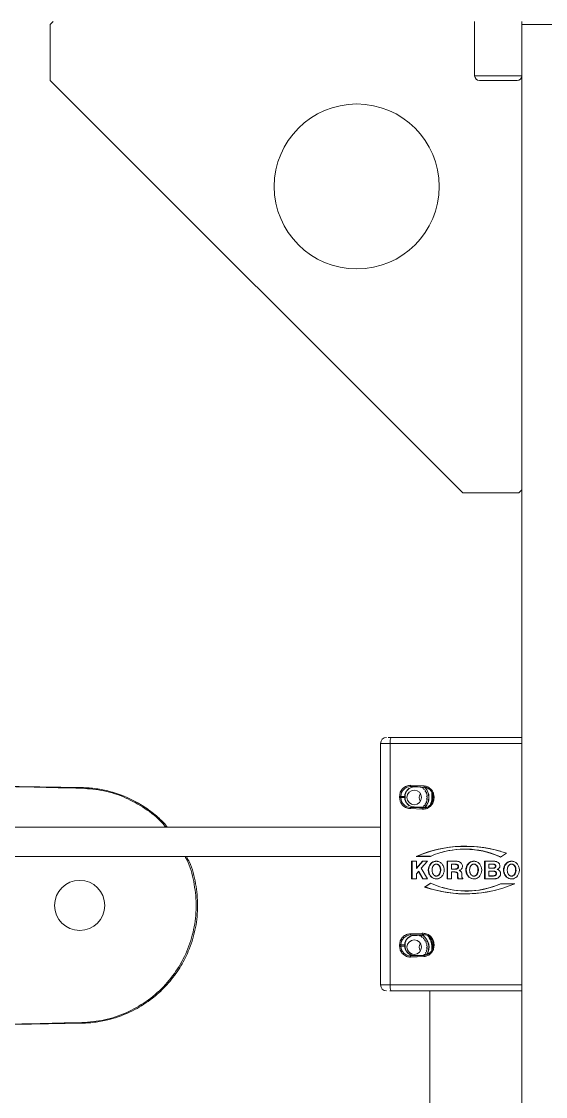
# Model space of a CAD drawing. Header units: millimetres. Extents: x 169 to 14583, y -399 to 10804.
# Drawn here: x 3313.4 to 3402.3, y 2017.5 to 2200 of the extents above; entities that cross this region are included whole.
import ezdxf

# ---------------------------------------------------------------- set-up
doc = ezdxf.new("R2010")
doc.units = ezdxf.units.MM
doc.header["$LTSCALE"] = 35

msp = doc.modelspace()

# ---------------------------------------------------------------- linework, layer by layer
at = {"color": 7, "linetype": 'Continuous', "lineweight": 18}
for p, q in [((3318.772, 2199.959), (3318.272, 2199.459)), ((3318.272, 2199.459), (3318.272, 2189.959)), ((3390.272, 2199.959), (3390.272, 2190.759)), ((3398.272, 2199.459), (3398.272, 2199.959)), ((3398.272, 2199.459), (3398.272, 1879.779)), ((3418.272, 2199.459), (3398.272, 2199.459)), ((3318.272, 2189.959), (3388.272, 2119.959)), ((3390.272, 2190.759), (3394.272, 2190.759)), ((3394.272, 2189.959), (3391.072, 2189.959)), ((3394.272, 2190.759), (3398.272, 2190.759)), ((3397.472, 2189.959), (3394.272, 2189.959)), ((3388.272, 2119.959), (3397.772, 2119.959)), ((3397.772, 2119.959), (3398.272, 2120.459)), ((3398.272, 2078.459), (3376.128, 2078.459)), ((3374.316, 2077.459), (3374.316, 2036.459)), ((3375.941, 2077.459), (3374.316, 2077.459)), ((3375.941, 2036.459), (3375.941, 2077.459)), ((3375.941, 2077.459), (3398.272, 2077.459)), ((3296.573, 2070.428), (3323.621, 2069.956)), ((3381.697, 2070.237), (3379.379, 2070.34)), ((3379.415, 2070.14), (3379.997, 2070.059)), ((3381.356, 2069.899), (3381.355, 2069.899)), ((3381.645, 2069.605), (3381.643, 2069.605)), ((3381.645, 2069.605), (3381.689, 2069.609)), ((3381.717, 2070.038), (3381.8, 2070.028)), ((3381.717, 2070.038), (3381.881, 2070.015)), ((3381.872, 2069.259), (3381.87, 2069.259)), ((3381.872, 2069.259), (3381.87, 2069.259)), ((3382.874, 2069.399), (3382.898, 2069.367)), ((3383.017, 2068.259), (3383.017, 2069.134)), ((3383.115, 2068.913), (3383.115, 2068.259)), ((3377.531, 2068.459), (3377.531, 2068.259)), ((3377.764, 2068.459), (3377.531, 2068.459)), ((3377.764, 2068.259), (3377.531, 2068.259)), ((3378.425, 2068.459), (3377.764, 2068.459)), ((3377.764, 2068.259), (3377.764, 2068.459)), ((3377.764, 2068.259), (3378.425, 2068.259)), ((3378.425, 2068.459), (3378.425, 2068.259)), ((3378.463, 2068.459), (3378.425, 2068.459)), ((3378.463, 2068.259), (3378.425, 2068.259)), ((3378.463, 2068.259), (3378.463, 2068.459)), ((3381.87, 2067.259), (3381.872, 2067.259)), ((3381.872, 2067.259), (3381.87, 2067.259)), ((3383.115, 2068.259), (3383.017, 2068.259)), ((3383.215, 2068.216), (3383.198, 2068.017)), ((3383.36, 2068), (3383.377, 2068.199)), ((3383.377, 2068.199), (3383.384, 2068.363)), ((3379.379, 2066.378), (3381.358, 2066.29)), ((3379.997, 2066.659), (3379.415, 2066.578)), ((3380.035, 2066.659), (3379.997, 2066.659)), ((3381.412, 2066.489), (3382.001, 2066.57)), ((3381.645, 2066.913), (3381.643, 2066.913)), ((3381.689, 2066.909), (3381.645, 2066.913)), ((3382.073, 2066.567), (3382.038, 2066.57)), ((3374.316, 2063.234), (3287.917, 2063.234)), ((3287.917, 2058.234), (3374.316, 2058.234)), ((3380.368, 2058.275), (3380.501, 2058.291)), ((3380.368, 2058.275), (3382.759, 2058.275)), ((3380.501, 2058.291), (3382.794, 2058.291)), ((3384.6, 2058.941), (3384.548, 2058.926)), ((3394.652, 2058.156), (3395.646, 2058.827)), ((3380.379, 2057.475), (3379.571, 2057.475)), ((3379.571, 2057.475), (3379.571, 2054.441)), ((3379.571, 2057.475), (3379.643, 2057.459)), ((3379.643, 2057.459), (3379.643, 2054.457)), ((3380.379, 2057.459), (3379.643, 2057.459)), ((3381.439, 2057.475), (3380.379, 2056.261)), ((3380.379, 2056.261), (3380.379, 2057.475)), ((3380.379, 2056.261), (3380.419, 2056.219)), ((3381.502, 2057.459), (3380.419, 2056.219)), ((3381.206, 2056.284), (3382.246, 2057.475)), ((3382.273, 2054.441), (3381.206, 2056.284)), ((3382.246, 2057.475), (3381.439, 2057.475)), ((3381.439, 2057.475), (3381.502, 2057.459)), ((3382.232, 2057.459), (3381.502, 2057.459)), ((3383.649, 2056.958), (3383.597, 2056.943)), ((3387.084, 2057.462), (3385.591, 2057.462)), ((3385.591, 2057.462), (3385.591, 2054.446)), ((3385.591, 2057.462), (3385.662, 2057.446)), ((3387.14, 2057.446), (3385.662, 2057.446)), ((3385.662, 2057.446), (3385.662, 2054.461)), ((3386.375, 2056.953), (3386.334, 2056.938)), ((3386.334, 2056.938), (3386.334, 2056.129)), ((3386.938, 2056.938), (3386.334, 2056.938)), ((3386.334, 2056.129), (3386.876, 2056.129)), ((3386.334, 2056.129), (3386.375, 2056.114)), ((3386.994, 2056.953), (3386.375, 2056.953)), ((3386.375, 2056.114), (3386.933, 2056.114)), ((3386.876, 2056.129), (3386.933, 2056.114)), ((3386.994, 2056.953), (3386.938, 2056.938)), ((3387.084, 2057.462), (3387.14, 2057.446)), ((3387.312, 2056.224), (3387.377, 2056.212)), ((3387.36, 2056.804), (3387.427, 2056.815)), ((3387.454, 2056.545), (3387.526, 2056.545)), ((3390.026, 2056.957), (3389.974, 2056.942)), ((3393.442, 2057.462), (3391.961, 2057.462)), ((3391.961, 2057.462), (3391.961, 2054.444)), ((3391.961, 2057.462), (3392.032, 2057.446)), ((3393.498, 2057.446), (3392.032, 2057.446)), ((3392.032, 2057.446), (3392.032, 2054.46)), ((3392.688, 2056.938), (3392.728, 2056.953)), ((3393.264, 2056.938), (3392.688, 2056.938)), ((3392.688, 2056.938), (3392.688, 2056.275)), ((3392.688, 2056.275), (3393.288, 2056.275)), ((3392.728, 2056.26), (3392.688, 2056.275)), ((3393.32, 2056.953), (3392.728, 2056.953)), ((3392.728, 2056.26), (3393.344, 2056.26)), ((3393.32, 2056.953), (3393.264, 2056.938)), ((3393.288, 2056.275), (3393.344, 2056.26)), ((3393.442, 2057.462), (3393.498, 2057.446)), ((3393.658, 2056.356), (3393.721, 2056.342)), ((3393.667, 2056.869), (3393.73, 2056.883)), ((3393.814, 2056.608), (3393.886, 2056.608)), ((3394.102, 2056.061), (3394.102, 2056.065)), ((3396.41, 2056.958), (3396.359, 2056.943)), ((3379.571, 2054.441), (3379.643, 2054.457)), ((3379.571, 2054.441), (3380.379, 2054.441)), ((3380.379, 2054.457), (3379.643, 2054.457)), ((3380.379, 2055.337), (3380.72, 2055.728)), ((3380.379, 2054.441), (3380.379, 2055.337)), ((3380.72, 2055.728), (3380.779, 2055.755)), ((3380.72, 2055.728), (3381.466, 2054.441)), ((3381.531, 2054.457), (3380.779, 2055.755)), ((3381.531, 2054.457), (3381.466, 2054.441)), ((3381.466, 2054.441), (3382.273, 2054.441)), ((3381.531, 2054.457), (3382.264, 2054.457)), ((3383.597, 2054.962), (3383.649, 2054.947)), ((3383.804, 2054.923), (3383.649, 2054.95)), ((3385.591, 2054.446), (3385.662, 2054.461)), ((3385.591, 2054.446), (3386.334, 2054.446)), ((3386.334, 2054.461), (3385.662, 2054.461)), ((3386.334, 2055.63), (3386.375, 2055.646)), ((3386.334, 2054.446), (3386.334, 2055.63)), ((3386.334, 2055.63), (3386.777, 2055.63)), ((3386.833, 2055.646), (3386.375, 2055.646)), ((3386.777, 2055.63), (3386.833, 2055.646)), ((3387.274, 2055.499), (3387.342, 2055.51)), ((3387.36, 2055.055), (3387.431, 2055.055)), ((3387.378, 2054.689), (3387.45, 2054.691)), ((3387.435, 2054.446), (3388.278, 2054.446)), ((3388.278, 2054.461), (3387.502, 2054.461)), ((3387.656, 2055.893), (3387.652, 2055.892)), ((3388.278, 2054.446), (3388.278, 2054.523)), ((3389.974, 2054.962), (3390.026, 2054.947)), ((3390.181, 2054.923), (3390.026, 2054.95)), ((3391.961, 2054.444), (3392.032, 2054.46)), ((3391.961, 2054.444), (3393.214, 2054.444)), ((3393.27, 2054.46), (3392.032, 2054.46)), ((3392.728, 2055.784), (3392.688, 2055.768)), ((3392.688, 2055.768), (3392.688, 2054.96)), ((3393.368, 2055.768), (3392.688, 2055.768)), ((3392.688, 2054.96), (3393.325, 2054.96)), ((3392.688, 2054.96), (3392.728, 2054.944)), ((3393.425, 2055.784), (3392.728, 2055.784)), ((3392.728, 2054.944), (3393.382, 2054.944)), ((3393.27, 2054.46), (3393.214, 2054.444)), ((3393.325, 2054.96), (3393.382, 2054.944)), ((3393.425, 2055.784), (3393.368, 2055.768)), ((3393.735, 2055.688), (3393.799, 2055.701)), ((3393.754, 2055.067), (3393.82, 2055.054)), ((3393.907, 2055.408), (3393.979, 2055.408)), ((3396.359, 2054.962), (3396.41, 2054.947)), ((3396.565, 2054.923), (3396.411, 2054.95)), ((3382.78, 2053.751), (3381.787, 2053.078)), ((3381.787, 2053.078), (3381.878, 2053.083)), ((3382.83, 2053.728), (3381.878, 2053.083)), ((3384.825, 2052.985), (3384.877, 2052.969)), ((3397.064, 2053.641), (3394.674, 2053.639)), ((3394.733, 2053.624), (3394.674, 2053.639)), ((3397.027, 2053.625), (3394.733, 2053.624)), ((3381.358, 2045.228), (3379.379, 2045.14)), ((3377.531, 2043.259), (3377.531, 2043.059)), ((3377.531, 2043.259), (3377.764, 2043.259)), ((3378.425, 2043.259), (3377.764, 2043.259)), ((3377.764, 2043.059), (3377.764, 2043.259)), ((3378.425, 2043.259), (3378.425, 2043.059)), ((3378.463, 2043.259), (3378.425, 2043.259)), ((3378.463, 2043.059), (3378.463, 2043.259)), ((3379.415, 2044.94), (3379.997, 2044.859)), ((3380.035, 2044.859), (3379.997, 2044.859)), ((3380.919, 2044.78), (3380.917, 2044.78)), ((3381.27, 2044.567), (3381.268, 2044.567)), ((3382.001, 2044.948), (3381.412, 2045.029)), ((3381.574, 2044.289), (3381.572, 2044.289)), ((3381.574, 2044.289), (3381.628, 2044.296)), ((3381.818, 2043.956), (3381.816, 2043.956)), ((3381.818, 2043.956), (3381.83, 2043.956)), ((3382.038, 2044.948), (3382.073, 2044.951)), ((3383.198, 2043.501), (3383.215, 2043.302)), ((3383.377, 2043.319), (3383.36, 2043.518)), ((3383.384, 2043.155), (3383.377, 2043.319)), ((3377.764, 2043.059), (3377.531, 2043.059)), ((3377.764, 2043.059), (3378.425, 2043.059)), ((3378.463, 2043.059), (3378.425, 2043.059)), ((3379.415, 2041.378), (3379.997, 2041.459)), ((3381.712, 2041.601), (3381.711, 2041.601)), ((3381.744, 2041.599), (3381.712, 2041.601)), ((3381.717, 2041.48), (3381.881, 2041.503)), ((3383.017, 2042.859), (3383.017, 2042.384)), ((3383.115, 2042.859), (3383.017, 2042.859)), ((3383.115, 2042.859), (3383.115, 2042.605)), ((3379.379, 2041.178), (3381.697, 2041.281)), ((3374.316, 2036.459), (3375.941, 2036.459)), ((3398.272, 2036.459), (3375.941, 2036.459)), ((3375.877, 2035.459), (3376.128, 2035.459)), ((3398.272, 2035.459), (3376.128, 2035.459)), ((3382.672, 2035.459), (3382.672, 1962.823)), ((3323.621, 2029.962), (3296.573, 2029.49))]:
    msp.add_line(p, q, dxfattribs=at)
at = {"color": 7, "linetype": 'Continuous', "lineweight": 18, "flags": 128}
for points in [[(3381.344, 2070.024), (3381.358, 2069.965), (3381.355, 2069.899)], [(3381.356, 2069.899), (3381.419, 2069.915), (3381.441, 2069.916)], [(3383.115, 2068.259), (3383.057, 2067.654), (3382.958, 2067.276)], [(3383.218, 2068.217), (3383.216, 2068.216), (3383.22, 2068.215), (3383.233, 2068.213), (3383.251, 2068.211), (3383.276, 2068.209), (3383.306, 2068.206), (3383.34, 2068.202), (3383.377, 2068.199)], [(3380.891, 2044.875), (3380.904, 2044.844), (3380.917, 2044.78)], [(3381.27, 2044.567), (3381.332, 2044.586), (3381.365, 2044.589)], [(3382.745, 2044.341), (3382.633, 2044.526), (3382.463, 2044.759)], [(3381.711, 2041.601), (3381.73, 2041.538), (3381.732, 2041.517)]]:
    msp.add_lwpolyline(points, dxfattribs=at)
at = {"color": 7, "linetype": 'Continuous', "lineweight": 18}
for centre, radius in [((3370.272, 2171.959), 14), ((3380.029, 2068.273), 1.236), ((3323.272, 2049.959), 4.25), ((3380.029, 2042.873), 1.236)]:
    msp.add_circle(centre, radius, dxfattribs=at)
for centre, radius, start, end in [((3391.072, 2190.759), 0.8, 180, 270), ((3397.472, 2190.759), 0.8, 270, 0), ((3375.316, 2077.459), 1, 90, 180), ((3377.416, 2077.7), 1.495, 149.48992, 189.2883), ((3323.203, 2069.864), 0.429, 357.42316, 12.37532), ((3379.43, 2068.474), 1.667, 90.5163, 180.50716), ((3380.011, 2068.473), 1.586, 90.5163, 180.50716), ((3380.049, 2068.473), 1.586, 90.5163, 180.50716), ((3379.69, 2070.294), 0.314, 171.48456, 209.20077), ((3379.415, 2044.199), 25.941, 84.91014, 89.99986), ((3379.997, 2044.197), 25.862, 85.49421, 89.99989), ((3382.132, 2068.259), 1.268, 147.41858, 212.58142), ((3381.438, 2069.692), 0.223, 336.96316, 112.01337), ((3381.684, 2069.384), 0.224, 326.07422, 100.48343), ((3381.988, 2070.165), 0.299, 166.03698, 205.07298), ((3379.958, 2068.259), 2.531, 317.63981, 43.34247), ((3381.565, 2068.397), 1.648, 37.43979, 81.81919), ((3379.995, 2068.259), 2.531, 318.52925, 43.25117), ((3381.867, 2069.034), 0.225, 315.20634, 89.07449), ((3381.979, 2068.654), 0.226, 304.30185, 77.80968), ((3379.43, 2068.244), 1.667, 179.49284, 269.4837), ((3380.011, 2068.245), 1.586, 179.49284, 269.4837), ((3380.049, 2068.245), 1.586, 179.49284, 269.4837), ((3381.551, 2068.13), 1.647, 265.15245, 334.56644), ((3381.684, 2067.134), 0.224, 259.51657, 33.92578), ((3381.867, 2067.484), 0.225, 270.92551, 44.79366), ((3381.979, 2067.864), 0.226, 282.19032, 55.69815), ((3382.017, 2068.259), 0.226, 293.30924, 66.69076), ((3379.974, 2068.258), 3.043, 335.48122, 0.02329), ((3383.492, 2070.022), 2.026, 261.65715, 266.25933), ((3379.69, 2066.424), 0.314, 150.79923, 188.51544), ((3379.415, 2044.075), 22.503, 84.91014, 89.99986), ((3379.997, 2044.077), 22.582, 84.91014, 89.99986), ((3380.035, 2044.077), 22.582, 84.91014, 89.99986), ((3381.689, 2066.307), 0.332, 146.81293, 183.06012), ((3381.435, 2066.827), 0.226, 287.21785, 22.52156), ((3388.717, 2038.922), 21.077, 70.80723, 113.33535), ((3388.773, 2038.923), 21.06, 73.77489, 113.12849), ((3388.574, 2045.082), 14.418, 65.0635, 113.78712), ((3388.631, 2045.087), 14.429, 65.0931, 106.22308), ((3388.703, 2072.988), 21.077, 250.84374, 293.3718), ((3388.758, 2072.98), 21.053, 250.92392, 286.22873), ((3388.85, 2066.828), 14.418, 245.09997, 293.82362), ((3388.907, 2066.825), 14.43, 253.77952, 293.81301), ((3379.69, 2045.094), 0.314, 171.48456, 209.20077), ((3381.689, 2045.21), 0.332, 176.93988, 213.18707), ((3379.43, 2043.274), 1.667, 90.5163, 180.50716), ((3380.011, 2043.273), 1.586, 90.5163, 180.50716), ((3380.049, 2043.273), 1.586, 90.5163, 180.50716), ((3379.415, 2067.443), 22.503, 270.00014, 275.08986), ((3379.997, 2067.44), 22.582, 270.00014, 275.08986), ((3380.035, 2067.44), 22.582, 270.00014, 275.08986), ((3382.132, 2042.859), 1.268, 147.41858, 212.58142), ((3381.05, 2044.602), 0.221, 350.88033, 126.73443), ((3381.052, 2044.606), 0.218, 90.03032, 127.37429), ((3381.363, 2044.365), 0.223, 339.88639, 115.11273), ((3381.548, 2043.383), 1.651, 24.41438, 94.74233), ((3379.967, 2042.859), 2.524, 330.30638, 54.10524), ((3380.004, 2042.859), 2.524, 329.95721, 54.18721), ((3381.624, 2044.071), 0.224, 328.98214, 103.55683), ((3381.825, 2043.731), 0.225, 318.11434, 92.11242), ((3381.956, 2043.357), 0.226, 307.22508, 80.80798), ((3379.988, 2042.863), 3.029, 359.92134, 41.77), ((3379.982, 2042.863), 3.134, 359.93491, 36.8089), ((3383.492, 2041.496), 2.026, 93.74067, 98.34285), ((3383.225, 2043.277), 0.0266, 93.22647, 109.92671), ((3383.714, 2039.21), 4.122, 94.68939, 96.84424), ((3379.43, 2043.044), 1.667, 179.49284, 269.4837), ((3380.011, 2043.045), 1.586, 179.49284, 269.4837), ((3380.049, 2043.045), 1.586, 179.49284, 269.4837), ((3379.415, 2067.319), 25.941, 270.00014, 275.08986), ((3379.997, 2067.321), 25.862, 270.00011, 274.50579), ((3381.988, 2041.353), 0.299, 154.92702, 193.96302), ((3381.74, 2041.824), 0.225, 262.58121, 36.83217), ((3381.567, 2043.118), 1.645, 275.22819, 321.31801), ((3381.904, 2042.184), 0.226, 273.95301, 47.7043), ((3381.996, 2042.569), 0.226, 285.17806, 58.62775), ((3382.014, 2042.965), 0.226, 296.26044, 69.65111), ((3379.69, 2041.224), 0.314, 150.79923, 188.51544), ((3375.316, 2036.459), 1, 180, 270), ((3377.416, 2036.218), 1.495, 170.7117, 210.51008), ((3323.203, 2030.054), 0.429, 347.62468, 2.57684)]:
    msp.add_arc(centre, radius, start, end, dxfattribs=at)
for centre, major_axis, start_param, end_param in [((3285.965, 2068.613), (114.597, -2), 1.2361942, 1.3840797), ((3285.965, 2031.305), (-114.597, -2), 1.7575129, 1.9053984)]:
    msp.add_ellipse(centre, major_axis=major_axis, ratio=0.0174497, start_param=start_param, end_param=end_param, dxfattribs=at)
for points, knots in [([(3376.128, 2078.459), (3376.008, 2078.459), (3375.823, 2078.459), (3375.652, 2078.459), (3375.6, 2078.459), (3375.59, 2078.459)], [0, 0, 0, 0, 0.6002193, 0.9263634, 1, 1, 1, 1]), ([(3323.621, 2069.956), (3324.441, 2069.912), (3326.032, 2069.828), (3328.962, 2069.221), (3331.477, 2068.278), (3333.551, 2067.136), (3334.737, 2066.365), (3335.794, 2065.575), (3336.716, 2064.771), (3337.531, 2064.033), (3337.946, 2063.483), (3338.134, 2063.234)], [0, 0, 0, 0, 0.149333, 0.289703, 0.5431994, 0.6347049, 0.7204677, 0.8004873, 0.8747633, 0.9432952, 1, 1, 1, 1]), ([(3337.862, 2063.234), (3337.664, 2063.485), (3336.68, 2064.733), (3334.372, 2066.486), (3331.057, 2068.346), (3327.415, 2069.542), (3324.892, 2069.744), (3323.631, 2069.845)], [0, 0, 0, 0, 0.059303, 0.2951445, 0.5306108, 0.7654846, 1, 1, 1, 1]), ([(3379.379, 2070.34), (3379.147, 2070.315), (3378.788, 2070.276), (3378.357, 2070.042), (3378.063, 2069.799), (3377.824, 2069.499), (3377.594, 2069.061), (3377.556, 2068.696), (3377.531, 2068.459)], [0, 0, 0, 0, 0.23944295, 0.36963045, 0.49999992, 0.6301875, 0.76055705, 1, 1, 1, 1]), ([(3383.384, 2068.363), (3383.361, 2068.588), (3383.313, 2069.053), (3382.929, 2069.662), (3382.366, 2070.105), (3381.915, 2070.194), (3381.697, 2070.237)], [0, 0, 0, 0, 0.2412019, 0.5, 0.7587981, 1, 1, 1, 1]), ([(3382.068, 2069.967), (3382.242, 2069.896), (3382.552, 2069.769), (3382.764, 2069.508), (3382.856, 2069.393)], [0, 0, 0, 0, 0.5630307, 1, 1, 1, 1]), ([(3382.856, 2069.393), (3382.886, 2069.363), (3383.047, 2069.2), (3383.206, 2068.785), (3383.218, 2068.405), (3383.224, 2068.215)], [0, 0, 0, 0, 0.1007425, 0.5492794, 1, 1, 1, 1]), ([(3377.531, 2068.259), (3377.556, 2068.022), (3377.594, 2067.657), (3377.824, 2067.219), (3378.063, 2066.919), (3378.357, 2066.676), (3378.788, 2066.442), (3379.147, 2066.403), (3379.379, 2066.378)], [0, 0, 0, 0, 0.2394429, 0.3696305, 0.4999999, 0.6301875, 0.7605571, 1, 1, 1, 1]), ([(3381.358, 2066.29), (3381.592, 2066.294), (3381.953, 2066.301), (3382.402, 2066.496), (3382.715, 2066.712), (3382.979, 2066.989), (3383.246, 2067.406), (3383.315, 2067.766), (3383.36, 2068)], [0, 0, 0, 0, 0.23944295, 0.36963045, 0.49999992, 0.6301875, 0.76055705, 1, 1, 1, 1]), ([(3383.207, 2068.015), (3383.172, 2067.839), (3383.103, 2067.488), (3382.875, 2067.1), (3382.675, 2066.947), (3382.616, 2066.902)], [0, 0, 0, 0, 0.4132048, 0.8244081, 1, 1, 1, 1]), ([(3382.616, 2066.902), (3382.541, 2066.833), (3382.337, 2066.643), (3382.069, 2066.567), (3381.899, 2066.519)], [0, 0, 0, 0, 0.36411392, 1, 1, 1, 1]), ([(3341.397, 2058.234), (3341.561, 2057.929), (3342.33, 2056.499), (3343.011, 2053.672), (3343.397, 2049.924), (3343.027, 2046.153), (3342.17, 2043.216), (3341.221, 2041.09), (3340.465, 2039.7), (3339.592, 2038.361), (3338.604, 2037.082), (3337.205, 2035.546), (3335.14, 2033.749), (3332.087, 2031.865), (3328.934, 2030.69), (3326.019, 2030.089), (3324.437, 2030.005), (3323.621, 2029.962)], [0, 0, 0, 0, 0.0261666, 0.1229157, 0.2170556, 0.3111899, 0.4079615, 0.4474614, 0.4873851, 0.5277325, 0.5685037, 0.6096987, 0.685015, 0.7751489, 0.8800811, 0.9381853, 1, 1, 1, 1]), ([(3323.631, 2030.073), (3324.922, 2030.177), (3327.505, 2030.386), (3331.209, 2031.642), (3334.604, 2033.545), (3337.566, 2036.078), (3339.972, 2039.133), (3341.748, 2042.59), (3342.81, 2046.318), (3343.158, 2050.18), (3342.694, 2053.996), (3341.998, 2056.73), (3341.273, 2058.041), (3341.166, 2058.234)], [0, 0, 0, 0, 0.0987049, 0.1974119, 0.296093, 0.3947045, 0.493209, 0.5915779, 0.6897921, 0.7878289, 0.8855629, 0.9831574, 1, 1, 1, 1]), ([(3383.748, 2057.465), (3383.628, 2057.455), (3383.369, 2057.432), (3383.002, 2057.241), (3382.684, 2056.925), (3382.46, 2056.494), (3382.368, 2055.977), (3382.447, 2055.43), (3382.702, 2054.94), (3383.093, 2054.591), (3383.468, 2054.456), (3383.805, 2054.43), (3384.126, 2054.478), (3384.493, 2054.662), (3384.812, 2054.979), (3385.036, 2055.41), (3385.127, 2055.927), (3385.049, 2056.474), (3384.793, 2056.965), (3384.402, 2057.312), (3384.027, 2057.452), (3383.81, 2057.462), (3383.748, 2057.465)], [0, 0, 0, 0, 0.0403175, 0.0871001, 0.1358266, 0.1886335, 0.2462467, 0.3074118, 0.3688194, 0.4266382, 0.4789437, 0.5, 0.5403175, 0.5871001, 0.6358266, 0.6886335, 0.7462467, 0.8074118, 0.8688194, 0.9266382, 0.9789437, 1, 1, 1, 1]), ([(3383.804, 2057.45), (3383.684, 2057.439), (3383.427, 2057.416), (3383.064, 2057.225), (3382.75, 2056.912), (3382.529, 2056.485), (3382.44, 2055.973), (3382.519, 2055.431), (3382.773, 2054.946), (3383.162, 2054.602), (3383.531, 2054.472), (3383.859, 2054.444), (3384.03, 2054.481), (3384.143, 2054.506)], [0, 0, 0, 0, 0.0756368, 0.1622962, 0.252662, 0.3506889, 0.457716, 0.5713723, 0.6854242, 0.7926884, 0.8895978, 0.9275419, 1, 1, 1, 1]), ([(3383.748, 2054.939), (3383.733, 2054.939), (3383.689, 2054.94), (3383.632, 2054.951), (3383.563, 2054.972), (3383.496, 2055.002), (3383.422, 2055.049), (3383.366, 2055.096), (3383.315, 2055.147), (3383.267, 2055.202), (3383.226, 2055.262), (3383.196, 2055.313), (3383.168, 2055.364), (3383.143, 2055.417), (3383.121, 2055.471), (3383.106, 2055.513), (3383.08, 2055.597), (3383.029, 2055.822), (3383.031, 2056.076), (3383.073, 2056.277), (3383.088, 2056.332), (3383.1, 2056.371), (3383.112, 2056.409), (3383.13, 2056.455), (3383.149, 2056.5), (3383.17, 2056.543), (3383.2, 2056.601), (3383.234, 2056.655), (3383.282, 2056.72), (3383.336, 2056.781), (3383.396, 2056.835), (3383.461, 2056.881), (3383.518, 2056.913), (3383.589, 2056.941), (3383.646, 2056.957), (3383.704, 2056.964), (3383.763, 2056.967), (3383.837, 2056.96), (3383.923, 2056.937), (3384.004, 2056.9), (3384.067, 2056.859), (3384.125, 2056.813), (3384.179, 2056.761), (3384.236, 2056.692), (3384.278, 2056.629), (3384.308, 2056.578), (3384.329, 2056.538), (3384.348, 2056.497), (3384.365, 2056.456), (3384.381, 2056.414), (3384.41, 2056.328), (3384.465, 2056.102), (3384.466, 2055.84), (3384.423, 2055.63), (3384.403, 2055.555), (3384.385, 2055.5), (3384.365, 2055.446), (3384.345, 2055.402), (3384.325, 2055.359), (3384.302, 2055.316), (3384.262, 2055.25), (3384.217, 2055.188), (3384.165, 2055.131), (3384.11, 2055.078), (3384.05, 2055.033), (3383.985, 2054.996), (3383.922, 2054.968), (3383.843, 2054.944), (3383.78, 2054.941), (3383.748, 2054.939)], [0, 0, 0, 0, 0.0082171, 0.0243031, 0.0323243, 0.0484006, 0.0644698, 0.0805305, 0.0885485, 0.1046005, 0.1206487, 0.1286654, 0.1366819, 0.1527241, 0.1607403, 0.1687564, 0.1767724, 0.2089061, 0.2947675, 0.3125144, 0.3213836, 0.3258176, 0.3346869, 0.3435564, 0.3524259, 0.3612956, 0.3701655, 0.387922, 0.3967928, 0.4145574, 0.4323295, 0.4412028, 0.4589924, 0.4678678, 0.4837186, 0.4918401, 0.5000218, 0.5165035, 0.5329794, 0.5494478, 0.5659082, 0.5741216, 0.5905692, 0.6070112, 0.6234492, 0.6316604, 0.6398714, 0.6480823, 0.6562931, 0.6645038, 0.6727144, 0.7056335, 0.7913858, 0.8125116, 0.8230675, 0.8336236, 0.8441798, 0.8547363, 0.8600134, 0.8705704, 0.8811279, 0.9022762, 0.9128358, 0.9233963, 0.9441664, 0.9545284, 0.9648916, 0.982164, 1, 1, 1, 1]), ([(3383.651, 2056.952), (3383.666, 2056.958), (3383.714, 2056.98), (3383.828, 2056.985), (3383.984, 2056.96), (3384.169, 2056.857), (3384.355, 2056.657), (3384.505, 2056.319), (3384.554, 2055.884), (3384.469, 2055.47), (3384.297, 2055.172), (3384.11, 2055.005), (3383.941, 2054.932), (3383.84, 2054.926), (3383.804, 2054.923)], [0, 0, 0, 0, 0.0163914, 0.0541605, 0.1162712, 0.1786133, 0.2689256, 0.3922424, 0.5493971, 0.70746, 0.8144482, 0.895703, 0.9622309, 1, 1, 1, 1]), ([(3384.137, 2057.382), (3384.086, 2057.403), (3383.98, 2057.448), (3383.864, 2057.449), (3383.804, 2057.45)], [0, 0, 0, 0, 0.4751291, 1, 1, 1, 1]), ([(3387.312, 2056.224), (3387.257, 2056.198), (3387.162, 2056.151), (3387.011, 2056.133), (3386.922, 2056.13), (3386.876, 2056.129)], [0, 0, 0, 0, 0.4021051, 0.6989315, 1, 1, 1, 1]), ([(3386.933, 2056.114), (3386.992, 2056.115), (3387.097, 2056.118), (3387.25, 2056.144), (3387.334, 2056.189), (3387.377, 2056.212)], [0, 0, 0, 0, 0.3853555, 0.6858652, 1, 1, 1, 1]), ([(3386.938, 2056.938), (3386.991, 2056.936), (3387.11, 2056.931), (3387.26, 2056.888), (3387.335, 2056.825), (3387.36, 2056.804)], [0, 0, 0, 0, 0.3540099, 0.7905717, 1, 1, 1, 1]), ([(3387.427, 2056.815), (3387.389, 2056.845), (3387.299, 2056.916), (3387.142, 2056.948), (3387.035, 2056.952), (3386.994, 2056.953)], [0, 0, 0, 0, 0.3052267, 0.7317411, 1, 1, 1, 1]), ([(3388.003, 2057.136), (3387.93, 2057.2), (3387.761, 2057.35), (3387.431, 2057.447), (3387.194, 2057.457), (3387.084, 2057.462)], [0, 0, 0, 0, 0.2873174, 0.6678217, 1, 1, 1, 1]), ([(3387.635, 2057.363), (3387.58, 2057.384), (3387.422, 2057.445), (3387.251, 2057.446), (3387.14, 2057.446)], [0, 0, 0, 0, 0.3477168, 1, 1, 1, 1]), ([(3387.454, 2056.545), (3387.451, 2056.493), (3387.446, 2056.414), (3387.4, 2056.309), (3387.353, 2056.255), (3387.319, 2056.23), (3387.312, 2056.224)], [0, 0, 0, 0, 0.4197025, 0.6476643, 0.9278359, 1, 1, 1, 1]), ([(3387.36, 2056.804), (3387.377, 2056.783), (3387.418, 2056.733), (3387.45, 2056.642), (3387.453, 2056.574), (3387.454, 2056.545)], [0, 0, 0, 0, 0.2874356, 0.6876503, 1, 1, 1, 1]), ([(3387.377, 2056.212), (3387.405, 2056.235), (3387.461, 2056.283), (3387.516, 2056.4), (3387.522, 2056.491), (3387.526, 2056.545)], [0, 0, 0, 0, 0.28861, 0.5770982, 1, 1, 1, 1]), ([(3387.526, 2056.545), (3387.525, 2056.572), (3387.522, 2056.642), (3387.49, 2056.738), (3387.445, 2056.793), (3387.427, 2056.815)], [0, 0, 0, 0, 0.27445882, 0.71174587, 1, 1, 1, 1]), ([(3387.652, 2055.892), (3387.698, 2055.907), (3387.825, 2055.948), (3387.967, 2056.046), (3388.043, 2056.138), (3388.064, 2056.164)], [0, 0, 0, 0, 0.2889427, 0.800729, 1, 1, 1, 1]), ([(3388.211, 2056.61), (3388.203, 2056.695), (3388.187, 2056.865), (3388.088, 2057.037), (3388.018, 2057.118), (3388.003, 2057.136)], [0, 0, 0, 0, 0.44086226, 0.8749338, 1, 1, 1, 1]), ([(3388.064, 2056.164), (3388.107, 2056.232), (3388.194, 2056.367), (3388.205, 2056.529), (3388.211, 2056.61)], [0, 0, 0, 0, 0.4972742, 1, 1, 1, 1]), ([(3390.124, 2057.465), (3390.005, 2057.455), (3389.746, 2057.432), (3389.379, 2057.241), (3389.06, 2056.925), (3388.836, 2056.494), (3388.745, 2055.977), (3388.823, 2055.43), (3389.079, 2054.94), (3389.47, 2054.591), (3389.845, 2054.456), (3390.181, 2054.43), (3390.503, 2054.478), (3390.87, 2054.662), (3391.188, 2054.98), (3391.413, 2055.41), (3391.504, 2055.927), (3391.425, 2056.474), (3391.17, 2056.965), (3390.779, 2057.311), (3390.404, 2057.452), (3390.187, 2057.462), (3390.124, 2057.465)], [0, 0, 0, 0, 0.0403186, 0.0871165, 0.1358537, 0.188663, 0.2462679, 0.3074156, 0.3688038, 0.4266122, 0.4789213, 0.5, 0.5403186, 0.5871165, 0.6358537, 0.688663, 0.7462679, 0.8074156, 0.8688038, 0.9266122, 0.9789213, 1, 1, 1, 1]), ([(3390.181, 2057.449), (3390.061, 2057.439), (3389.804, 2057.416), (3389.44, 2057.225), (3389.126, 2056.912), (3388.906, 2056.485), (3388.817, 2055.972), (3388.896, 2055.431), (3389.15, 2054.946), (3389.538, 2054.602), (3389.907, 2054.472), (3390.235, 2054.444), (3390.407, 2054.482), (3390.52, 2054.506)], [0, 0, 0, 0, 0.0756373, 0.1623231, 0.2527069, 0.350736, 0.4577448, 0.5713658, 0.685379, 0.7926214, 0.8895357, 0.9275212, 1, 1, 1, 1]), ([(3390.124, 2054.939), (3390.11, 2054.939), (3390.066, 2054.94), (3390.008, 2054.951), (3389.939, 2054.972), (3389.873, 2055.002), (3389.799, 2055.049), (3389.743, 2055.095), (3389.691, 2055.147), (3389.644, 2055.202), (3389.602, 2055.262), (3389.572, 2055.312), (3389.544, 2055.364), (3389.52, 2055.417), (3389.498, 2055.471), (3389.483, 2055.513), (3389.456, 2055.596), (3389.406, 2055.822), (3389.407, 2056.076), (3389.45, 2056.277), (3389.465, 2056.332), (3389.476, 2056.371), (3389.489, 2056.409), (3389.506, 2056.455), (3389.525, 2056.499), (3389.546, 2056.543), (3389.577, 2056.6), (3389.611, 2056.655), (3389.659, 2056.72), (3389.712, 2056.781), (3389.773, 2056.835), (3389.838, 2056.881), (3389.894, 2056.913), (3389.965, 2056.941), (3390.023, 2056.956), (3390.08, 2056.964), (3390.139, 2056.967), (3390.213, 2056.96), (3390.3, 2056.937), (3390.381, 2056.9), (3390.443, 2056.859), (3390.502, 2056.812), (3390.555, 2056.761), (3390.613, 2056.691), (3390.654, 2056.629), (3390.684, 2056.578), (3390.705, 2056.538), (3390.724, 2056.497), (3390.742, 2056.456), (3390.758, 2056.414), (3390.787, 2056.328), (3390.841, 2056.102), (3390.843, 2055.84), (3390.8, 2055.63), (3390.779, 2055.555), (3390.762, 2055.5), (3390.741, 2055.446), (3390.722, 2055.402), (3390.701, 2055.359), (3390.679, 2055.316), (3390.639, 2055.25), (3390.593, 2055.188), (3390.542, 2055.131), (3390.487, 2055.078), (3390.427, 2055.033), (3390.361, 2054.996), (3390.299, 2054.968), (3390.22, 2054.944), (3390.156, 2054.941), (3390.124, 2054.939)], [0, 0, 0, 0, 0.0082171, 0.0243031, 0.0323243, 0.0484006, 0.0644698, 0.0805305, 0.0885485, 0.1046005, 0.1206487, 0.1286654, 0.1366819, 0.1527241, 0.1607403, 0.1687564, 0.1767724, 0.2089061, 0.2947675, 0.3125144, 0.3213836, 0.3258176, 0.3346869, 0.3435564, 0.3524259, 0.3612956, 0.3701655, 0.387922, 0.3967928, 0.4145574, 0.4323295, 0.4412028, 0.4589924, 0.4678678, 0.4837186, 0.4918401, 0.5000218, 0.5165035, 0.5329794, 0.5494478, 0.5659082, 0.5741216, 0.5905692, 0.6070112, 0.6234492, 0.6316604, 0.6398714, 0.6480823, 0.6562931, 0.6645038, 0.6727144, 0.7056335, 0.7913858, 0.8125116, 0.8230675, 0.8336236, 0.8441798, 0.8547363, 0.8600134, 0.8705704, 0.8811279, 0.9022762, 0.9128358, 0.9233963, 0.9441664, 0.9545284, 0.9648916, 0.982164, 1, 1, 1, 1]), ([(3390.028, 2056.952), (3390.042, 2056.958), (3390.09, 2056.98), (3390.205, 2056.985), (3390.361, 2056.96), (3390.546, 2056.857), (3390.731, 2056.656), (3390.882, 2056.319), (3390.93, 2055.884), (3390.846, 2055.47), (3390.674, 2055.172), (3390.487, 2055.005), (3390.318, 2054.932), (3390.217, 2054.925), (3390.181, 2054.923)], [0, 0, 0, 0, 0.0163914, 0.0541605, 0.1162712, 0.1786133, 0.2689256, 0.3922424, 0.5493971, 0.70746, 0.8144482, 0.895703, 0.9622309, 1, 1, 1, 1]), ([(3390.513, 2057.381), (3390.463, 2057.403), (3390.356, 2057.448), (3390.241, 2057.449), (3390.181, 2057.449)], [0, 0, 0, 0, 0.47470914, 1, 1, 1, 1]), ([(3393.264, 2056.938), (3393.344, 2056.937), (3393.483, 2056.936), (3393.613, 2056.889), (3393.667, 2056.869)], [0, 0, 0, 0, 0.5807263, 1, 1, 1, 1]), ([(3393.658, 2056.356), (3393.631, 2056.342), (3393.567, 2056.31), (3393.442, 2056.281), (3393.344, 2056.278), (3393.288, 2056.275)], [0, 0, 0, 0, 0.232801, 0.5547236, 1, 1, 1, 1]), ([(3393.73, 2056.883), (3393.678, 2056.902), (3393.587, 2056.937), (3393.447, 2056.951), (3393.362, 2056.952), (3393.32, 2056.953)], [0, 0, 0, 0, 0.3966509, 0.6969654, 1, 1, 1, 1]), ([(3393.344, 2056.26), (3393.407, 2056.262), (3393.503, 2056.266), (3393.631, 2056.297), (3393.691, 2056.327), (3393.721, 2056.342)], [0, 0, 0, 0, 0.4857564, 0.7395158, 1, 1, 1, 1]), ([(3394.321, 2057.193), (3394.268, 2057.235), (3394.157, 2057.322), (3393.862, 2057.439), (3393.615, 2057.453), (3393.442, 2057.462)], [0, 0, 0, 0, 0.2141315, 0.4463078, 1, 1, 1, 1]), ([(3393.996, 2057.367), (3393.912, 2057.394), (3393.749, 2057.445), (3393.579, 2057.446), (3393.498, 2057.446)], [0, 0, 0, 0, 0.5224014, 1, 1, 1, 1]), ([(3393.814, 2056.608), (3393.812, 2056.577), (3393.807, 2056.515), (3393.757, 2056.428), (3393.7, 2056.381), (3393.664, 2056.359), (3393.658, 2056.356)], [0, 0, 0, 0, 0.2956726, 0.5929725, 0.930074, 1, 1, 1, 1]), ([(3393.667, 2056.869), (3393.693, 2056.852), (3393.745, 2056.82), (3393.798, 2056.736), (3393.813, 2056.662), (3393.814, 2056.618), (3393.814, 2056.608)], [0, 0, 0, 0, 0.29229412, 0.58651649, 0.90617164, 1, 1, 1, 1]), ([(3393.721, 2056.342), (3393.756, 2056.365), (3393.817, 2056.406), (3393.871, 2056.497), (3393.885, 2056.564), (3393.886, 2056.602), (3393.886, 2056.608)], [0, 0, 0, 0, 0.3827114, 0.6609968, 0.9392377, 1, 1, 1, 1]), ([(3393.886, 2056.608), (3393.883, 2056.65), (3393.877, 2056.721), (3393.827, 2056.811), (3393.774, 2056.858), (3393.739, 2056.878), (3393.73, 2056.883)], [0, 0, 0, 0, 0.3688643, 0.6379072, 0.9069533, 1, 1, 1, 1]), ([(3394.102, 2056.065), (3394.151, 2056.087), (3394.224, 2056.122), (3394.316, 2056.181), (3394.357, 2056.219), (3394.378, 2056.238)], [0, 0, 0, 0, 0.4928055, 0.7446149, 1, 1, 1, 1]), ([(3394.549, 2055.764), (3394.51, 2055.811), (3394.413, 2055.928), (3394.247, 2056.015), (3394.132, 2056.051), (3394.102, 2056.061)], [0, 0, 0, 0, 0.3299461, 0.8273707, 1, 1, 1, 1]), ([(3394.544, 2056.692), (3394.537, 2056.769), (3394.524, 2056.922), (3394.425, 2057.09), (3394.346, 2057.167), (3394.321, 2057.193)], [0, 0, 0, 0, 0.4072418, 0.8070886, 1, 1, 1, 1]), ([(3394.378, 2056.238), (3394.416, 2056.285), (3394.493, 2056.381), (3394.538, 2056.544), (3394.542, 2056.649), (3394.544, 2056.692)], [0, 0, 0, 0, 0.3682322, 0.7381935, 1, 1, 1, 1]), ([(3396.509, 2057.465), (3396.389, 2057.455), (3396.131, 2057.432), (3395.764, 2057.241), (3395.445, 2056.925), (3395.221, 2056.494), (3395.13, 2055.977), (3395.208, 2055.43), (3395.463, 2054.94), (3395.854, 2054.591), (3396.23, 2054.456), (3396.566, 2054.43), (3396.887, 2054.478), (3397.254, 2054.662), (3397.573, 2054.98), (3397.797, 2055.41), (3397.888, 2055.927), (3397.81, 2056.474), (3397.555, 2056.965), (3397.164, 2057.312), (3396.788, 2057.452), (3396.571, 2057.462), (3396.509, 2057.465)], [0, 0, 0, 0, 0.0403201, 0.0871028, 0.1358295, 0.1886366, 0.2462501, 0.3074153, 0.3688227, 0.4266413, 0.4789465, 0.5, 0.5403201, 0.5871028, 0.6358295, 0.6886366, 0.7462501, 0.8074153, 0.8688227, 0.9266413, 0.9789465, 1, 1, 1, 1]), ([(3396.565, 2057.45), (3396.445, 2057.439), (3396.189, 2057.416), (3395.825, 2057.225), (3395.511, 2056.912), (3395.291, 2056.485), (3395.202, 2055.973), (3395.281, 2055.431), (3395.535, 2054.946), (3395.923, 2054.602), (3396.292, 2054.472), (3396.62, 2054.444), (3396.792, 2054.482), (3396.904, 2054.506)], [0, 0, 0, 0, 0.0756418, 0.1623012, 0.2526674, 0.3506948, 0.4577223, 0.5713789, 0.6854306, 0.7926944, 0.8896032, 0.927542, 1, 1, 1, 1]), ([(3396.509, 2054.939), (3396.494, 2054.939), (3396.451, 2054.94), (3396.393, 2054.951), (3396.324, 2054.972), (3396.257, 2055.002), (3396.184, 2055.049), (3396.128, 2055.096), (3396.076, 2055.147), (3396.029, 2055.202), (3395.987, 2055.262), (3395.957, 2055.313), (3395.929, 2055.364), (3395.904, 2055.417), (3395.883, 2055.471), (3395.868, 2055.513), (3395.841, 2055.597), (3395.79, 2055.822), (3395.792, 2056.076), (3395.835, 2056.277), (3395.849, 2056.332), (3395.861, 2056.371), (3395.874, 2056.409), (3395.891, 2056.455), (3395.91, 2056.5), (3395.931, 2056.543), (3395.961, 2056.601), (3395.996, 2056.655), (3396.044, 2056.72), (3396.097, 2056.781), (3396.157, 2056.835), (3396.223, 2056.881), (3396.279, 2056.913), (3396.35, 2056.941), (3396.408, 2056.957), (3396.465, 2056.964), (3396.524, 2056.967), (3396.598, 2056.96), (3396.684, 2056.937), (3396.766, 2056.9), (3396.828, 2056.859), (3396.886, 2056.813), (3396.94, 2056.761), (3396.997, 2056.692), (3397.039, 2056.629), (3397.069, 2056.578), (3397.09, 2056.538), (3397.109, 2056.497), (3397.127, 2056.456), (3397.143, 2056.414), (3397.172, 2056.328), (3397.226, 2056.102), (3397.227, 2055.84), (3397.184, 2055.63), (3397.164, 2055.555), (3397.146, 2055.5), (3397.126, 2055.446), (3397.107, 2055.402), (3397.086, 2055.359), (3397.063, 2055.316), (3397.024, 2055.25), (3396.978, 2055.188), (3396.927, 2055.131), (3396.872, 2055.078), (3396.811, 2055.033), (3396.746, 2054.996), (3396.683, 2054.968), (3396.604, 2054.944), (3396.541, 2054.941), (3396.509, 2054.939)], [0, 0, 0, 0, 0.0082171, 0.0243031, 0.0323243, 0.0484006, 0.0644698, 0.0805305, 0.0885485, 0.1046005, 0.1206487, 0.1286654, 0.1366819, 0.1527241, 0.1607403, 0.1687564, 0.1767724, 0.2089061, 0.2947675, 0.3125144, 0.3213836, 0.3258176, 0.3346869, 0.3435564, 0.3524259, 0.3612956, 0.3701655, 0.387922, 0.3967928, 0.4145574, 0.4323295, 0.4412028, 0.4589924, 0.4678678, 0.4837186, 0.4918401, 0.5000218, 0.5165035, 0.5329794, 0.5494478, 0.5659082, 0.5741216, 0.5905692, 0.6070112, 0.6234492, 0.6316604, 0.6398714, 0.6480823, 0.6562931, 0.6645038, 0.6727144, 0.7056335, 0.7913858, 0.8125116, 0.8230675, 0.8336236, 0.8441798, 0.8547363, 0.8600134, 0.8705704, 0.8811279, 0.9022762, 0.9128358, 0.9233963, 0.9441664, 0.9545284, 0.9648916, 0.982164, 1, 1, 1, 1]), ([(3396.412, 2056.952), (3396.427, 2056.958), (3396.475, 2056.98), (3396.589, 2056.985), (3396.746, 2056.96), (3396.931, 2056.857), (3397.116, 2056.657), (3397.267, 2056.319), (3397.315, 2055.884), (3397.23, 2055.47), (3397.059, 2055.172), (3396.871, 2055.005), (3396.702, 2054.932), (3396.602, 2054.926), (3396.565, 2054.923)], [0, 0, 0, 0, 0.0163914, 0.0541605, 0.1162712, 0.1786133, 0.2689256, 0.3922424, 0.5493971, 0.70746, 0.8144482, 0.895703, 0.9622309, 1, 1, 1, 1]), ([(3396.898, 2057.382), (3396.847, 2057.403), (3396.741, 2057.448), (3396.626, 2057.449), (3396.565, 2057.45)], [0, 0, 0, 0, 0.47520306, 1, 1, 1, 1]), ([(3386.777, 2055.63), (3386.86, 2055.628), (3386.988, 2055.625), (3387.143, 2055.587), (3387.229, 2055.546), (3387.263, 2055.511), (3387.274, 2055.499)], [0, 0, 0, 0, 0.4735444, 0.724832, 0.9081361, 1, 1, 1, 1]), ([(3387.342, 2055.51), (3387.319, 2055.53), (3387.26, 2055.585), (3387.083, 2055.638), (3386.934, 2055.643), (3386.833, 2055.646)], [0, 0, 0, 0, 0.1689399, 0.4395175, 1, 1, 1, 1]), ([(3387.274, 2055.499), (3387.288, 2055.477), (3387.34, 2055.393), (3387.355, 2055.235), (3387.358, 2055.109), (3387.36, 2055.055)], [0, 0, 0, 0, 0.17445111, 0.64464912, 1, 1, 1, 1]), ([(3387.431, 2055.055), (3387.43, 2055.116), (3387.429, 2055.223), (3387.408, 2055.364), (3387.38, 2055.458), (3387.35, 2055.498), (3387.342, 2055.51)], [0, 0, 0, 0, 0.3833063, 0.6820812, 0.9103661, 1, 1, 1, 1]), ([(3387.36, 2055.055), (3387.36, 2054.994), (3387.361, 2054.902), (3387.368, 2054.78), (3387.375, 2054.719), (3387.378, 2054.689)], [0, 0, 0, 0, 0.4991273, 0.7493669, 1, 1, 1, 1]), ([(3387.378, 2054.689), (3387.381, 2054.667), (3387.387, 2054.625), (3387.403, 2054.543), (3387.423, 2054.484), (3387.435, 2054.446)], [0, 0, 0, 0, 0.258559, 0.5171287, 1, 1, 1, 1]), ([(3387.45, 2054.691), (3387.447, 2054.721), (3387.438, 2054.796), (3387.432, 2054.918), (3387.432, 2055.009), (3387.431, 2055.055)], [0, 0, 0, 0, 0.2466802, 0.6229919, 1, 1, 1, 1]), ([(3387.435, 2054.446), (3387.445, 2054.448), (3387.467, 2054.453), (3387.489, 2054.458), (3387.502, 2054.461)], [0, 0, 0, 0, 0.43073068, 1, 1, 1, 1]), ([(3387.502, 2054.461), (3387.495, 2054.482), (3387.482, 2054.523), (3387.463, 2054.599), (3387.455, 2054.656), (3387.45, 2054.691)], [0, 0, 0, 0, 0.27454932, 0.54909108, 1, 1, 1, 1]), ([(3387.988, 2055.68), (3387.955, 2055.716), (3387.892, 2055.783), (3387.772, 2055.846), (3387.692, 2055.876), (3387.652, 2055.892)], [0, 0, 0, 0, 0.3609128, 0.6773911, 1, 1, 1, 1]), ([(3388.112, 2055.121), (3388.11, 2055.181), (3388.107, 2055.306), (3388.082, 2055.501), (3388.02, 2055.619), (3387.988, 2055.68)], [0, 0, 0, 0, 0.310648, 0.6459078, 1, 1, 1, 1]), ([(3388.13, 2054.677), (3388.126, 2054.713), (3388.115, 2054.805), (3388.113, 2054.953), (3388.112, 2055.065), (3388.112, 2055.121)], [0, 0, 0, 0, 0.244772, 0.6221794, 1, 1, 1, 1]), ([(3388.278, 2054.523), (3388.254, 2054.531), (3388.211, 2054.548), (3388.162, 2054.596), (3388.14, 2054.642), (3388.132, 2054.67), (3388.13, 2054.677)], [0, 0, 0, 0, 0.3359956, 0.6167487, 0.8970601, 1, 1, 1, 1]), ([(3393.214, 2054.444), (3393.341, 2054.446), (3393.533, 2054.449), (3393.789, 2054.474), (3393.915, 2054.502), (3393.978, 2054.517)], [0, 0, 0, 0, 0.4969387, 0.7475722, 1, 1, 1, 1]), ([(3393.27, 2054.46), (3393.397, 2054.462), (3393.587, 2054.465), (3393.842, 2054.489), (3393.968, 2054.518), (3394.031, 2054.532)], [0, 0, 0, 0, 0.49695476, 0.74758397, 1, 1, 1, 1]), ([(3393.754, 2055.067), (3393.696, 2055.036), (3393.562, 2054.965), (3393.411, 2054.961), (3393.325, 2054.96)], [0, 0, 0, 0, 0.4371418, 1, 1, 1, 1]), ([(3393.368, 2055.768), (3393.437, 2055.766), (3393.565, 2055.762), (3393.682, 2055.711), (3393.735, 2055.688)], [0, 0, 0, 0, 0.5408034, 1, 1, 1, 1]), ([(3393.382, 2054.944), (3393.441, 2054.946), (3393.538, 2054.95), (3393.689, 2054.98), (3393.771, 2055.027), (3393.82, 2055.054)], [0, 0, 0, 0, 0.38789207, 0.63883709, 1, 1, 1, 1]), ([(3393.799, 2055.701), (3393.744, 2055.725), (3393.624, 2055.778), (3393.494, 2055.782), (3393.425, 2055.784)], [0, 0, 0, 0, 0.4642055, 1, 1, 1, 1]), ([(3393.735, 2055.688), (3393.774, 2055.661), (3393.84, 2055.616), (3393.895, 2055.516), (3393.907, 2055.448), (3393.907, 2055.412), (3393.907, 2055.408)], [0, 0, 0, 0, 0.4088382, 0.6867566, 0.964485, 1, 1, 1, 1]), ([(3393.907, 2055.408), (3393.905, 2055.372), (3393.902, 2055.303), (3393.873, 2055.208), (3393.825, 2055.126), (3393.778, 2055.087), (3393.754, 2055.067)], [0, 0, 0, 0, 0.277279, 0.5267304, 0.7622028, 1, 1, 1, 1]), ([(3393.979, 2055.408), (3393.976, 2055.444), (3393.97, 2055.517), (3393.911, 2055.618), (3393.846, 2055.673), (3393.805, 2055.698), (3393.799, 2055.701)], [0, 0, 0, 0, 0.2973158, 0.5958803, 0.9428677, 1, 1, 1, 1]), ([(3393.82, 2055.054), (3393.851, 2055.081), (3393.912, 2055.136), (3393.969, 2055.262), (3393.975, 2055.356), (3393.979, 2055.408)], [0, 0, 0, 0, 0.30650907, 0.61310101, 1, 1, 1, 1]), ([(3393.978, 2054.517), (3394.029, 2054.534), (3394.12, 2054.564), (3394.243, 2054.633), (3394.314, 2054.686), (3394.349, 2054.713)], [0, 0, 0, 0, 0.375077, 0.6852038, 1, 1, 1, 1]), ([(3394.349, 2054.713), (3394.384, 2054.744), (3394.447, 2054.798), (3394.523, 2054.893), (3394.559, 2054.958), (3394.577, 2054.991)], [0, 0, 0, 0, 0.3860406, 0.6899773, 1, 1, 1, 1]), ([(3394.667, 2055.337), (3394.664, 2055.417), (3394.657, 2055.57), (3394.583, 2055.702), (3394.549, 2055.764)], [0, 0, 0, 0, 0.5285502, 1, 1, 1, 1]), ([(3394.577, 2054.991), (3394.596, 2055.029), (3394.631, 2055.103), (3394.661, 2055.22), (3394.665, 2055.298), (3394.667, 2055.337)], [0, 0, 0, 0, 0.35729312, 0.67411741, 1, 1, 1, 1]), ([(3379.379, 2045.14), (3379.147, 2045.115), (3378.788, 2045.076), (3378.357, 2044.842), (3378.063, 2044.599), (3377.824, 2044.299), (3377.594, 2043.861), (3377.556, 2043.496), (3377.531, 2043.259)], [0, 0, 0, 0, 0.23944295, 0.36963045, 0.49999992, 0.6301875, 0.76055705, 1, 1, 1, 1]), ([(3383.36, 2043.518), (3383.315, 2043.752), (3383.246, 2044.112), (3382.979, 2044.528), (3382.716, 2044.805), (3382.402, 2045.021), (3381.953, 2045.217), (3381.592, 2045.224), (3381.358, 2045.228)], [0, 0, 0, 0, 0.2394429, 0.3696305, 0.4999999, 0.6301875, 0.7605571, 1, 1, 1, 1]), ([(3381.899, 2044.999), (3382.069, 2044.95), (3382.351, 2044.868), (3382.565, 2044.668), (3382.65, 2044.588)], [0, 0, 0, 0, 0.6033236, 1, 1, 1, 1]), ([(3382.65, 2044.588), (3382.698, 2044.551), (3382.885, 2044.406), (3383.102, 2044.03), (3383.172, 2043.679), (3383.207, 2043.503)], [0, 0, 0, 0, 0.1459416, 0.571934, 1, 1, 1, 1]), ([(3383.224, 2043.303), (3383.218, 2043.113), (3383.206, 2042.732), (3383.04, 2042.307), (3382.87, 2042.136), (3382.831, 2042.098)], [0, 0, 0, 0, 0.4378675, 0.8736137, 1, 1, 1, 1]), ([(3377.531, 2043.059), (3377.556, 2042.822), (3377.594, 2042.457), (3377.824, 2042.019), (3378.063, 2041.719), (3378.357, 2041.476), (3378.788, 2041.242), (3379.147, 2041.203), (3379.379, 2041.178)], [0, 0, 0, 0, 0.2394429, 0.3696305, 0.4999999, 0.6301875, 0.7605571, 1, 1, 1, 1]), ([(3381.697, 2041.281), (3381.915, 2041.324), (3382.366, 2041.413), (3382.929, 2041.855), (3383.313, 2042.465), (3383.361, 2042.93), (3383.384, 2043.155)], [0, 0, 0, 0, 0.2412019, 0.5, 0.7587981, 1, 1, 1, 1]), ([(3382.831, 2042.098), (3382.746, 2041.994), (3382.541, 2041.743), (3382.243, 2041.622), (3382.068, 2041.551)], [0, 0, 0, 0, 0.415311, 1, 1, 1, 1])]:
    msp.add_open_spline(points, degree=3, knots=knots, dxfattribs=at)

doc.saveas('drawing.dxf')
